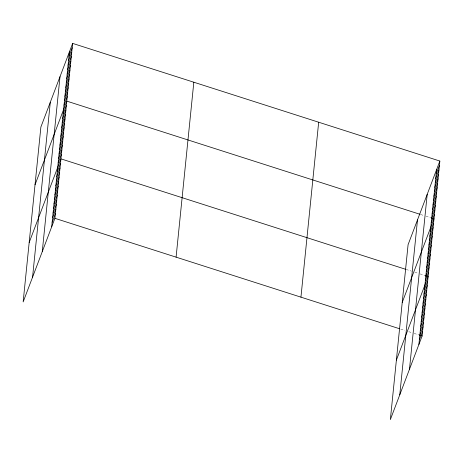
<?xml version="1.0" encoding="UTF-8"?>
<svg xmlns="http://www.w3.org/2000/svg" width="463" height="463" viewBox="0 0 463 463"><rect width="100%" height="100%" fill="white"/><g stroke="black" fill="none" stroke-linecap="round" stroke-linejoin="round"><path stroke-width="0.35" stroke-dasharray="2.31 1.74" d="M420.682 214.508L424.01 215.573M426.006 216.215L430.671 217.708M406.178 269.46L411.503 271.168M414.831 272.238L418.158 273.303M420.155 273.94L424.82 275.433M400.813 329.152L404.807 330.432M408.806 331.711L412.134 332.781M414.13 333.418L418.789 334.911"/><path stroke-width="0.69" d="M32.566 277.169L50.299 102.236M42.266 251.629L59.999 76.696M51.682 226.841L69.415 51.908M72.645 43.395L40.883 127.018L23.15 301.951L54.918 218.328L72.645 43.395L439.85 161.049L422.117 335.982L390.355 419.605L408.082 244.672L439.85 161.049M176.09 257.156L193.823 82.223M300.944 297.153L318.671 122.22M399.772 394.817L417.499 219.884M409.471 369.277L427.199 194.344M418.888 344.489L436.615 169.556M68.964 56.347L72.199 47.839M68.512 60.792L71.748 52.278M68.061 65.231L71.296 56.718M67.615 69.67L70.845 61.162M67.164 74.109L70.393 65.601M66.713 78.554L69.948 70.04M66.261 82.993L69.496 74.479M65.81 87.432L69.045 78.924M65.364 91.877L68.593 83.363M64.913 96.316L68.148 87.802M64.461 100.755L67.696 92.241M64.01 105.194L67.245 96.686M35.032 184.749L66.794 101.125L420.016 214.294M63.113 114.077L66.348 105.564M62.661 118.516L65.896 110.009M62.21 122.955L65.445 114.448M61.764 127.4L64.994 118.887M61.313 131.839L64.542 123.326M60.861 136.278L64.097 127.771M60.41 140.723L63.645 132.21M59.958 145.162L63.194 136.649M59.513 149.601L62.742 141.088M59.061 154.04L62.297 145.532M58.61 158.485L61.845 149.971M58.159 162.924L61.394 154.411M29.181 242.479L60.942 158.855L405.513 269.252M57.25 171.941L60.479 163.427M56.781 176.513L60.016 168.005M56.318 181.091L59.553 172.577M55.855 185.663L59.09 177.155M55.392 190.241L58.627 181.727M54.929 194.813L58.164 186.305M54.466 199.391L57.696 190.878M54.003 203.963L57.233 195.455M53.54 208.541L56.77 200.028M53.071 213.113L56.307 204.605M52.608 217.691L55.844 209.178M52.145 222.269L55.381 213.756M436.169 173.995L439.399 165.488M435.718 178.44L438.947 169.927M435.266 182.879L438.502 174.366M434.815 187.318L438.05 178.811M434.369 191.763L437.599 183.25M433.918 196.202L437.147 187.689M433.466 200.641L436.702 192.128M433.015 205.08L436.25 196.572M432.564 209.525L435.799 201.011M432.118 213.964L435.347 205.45M431.666 218.403L434.902 209.895M431.215 222.848L434.45 214.334M402.231 302.397L433.999 218.773L431.337 217.923M430.318 231.726L433.547 223.212M429.867 236.165L433.096 227.657M429.415 240.61L432.65 232.096M428.964 245.049L432.199 236.535M428.518 249.488L431.748 240.98M428.067 253.927L431.296 245.419M427.615 258.371L430.85 249.858M427.164 262.81L430.399 254.297M426.712 267.249L429.948 258.742M426.267 271.694L429.496 263.181M425.815 276.133L429.051 267.62M425.364 280.572L428.599 272.059M396.38 360.127L428.148 276.504L425.485 275.647M424.449 289.589L427.685 281.076M423.986 294.161L427.222 285.654M423.523 298.739L426.759 290.226M423.06 303.311L426.29 294.804M422.597 307.889L425.827 299.376M422.134 312.467L425.364 303.954M421.666 317.039L424.901 308.526M421.203 321.617L424.438 313.104M420.74 326.189L423.975 317.676M420.277 330.767L423.512 322.254M419.814 335.339L423.049 326.826M419.351 339.917L422.58 331.404M54.918 218.328L399.482 328.724M419.455 335.125L422.117 335.982"/></g></svg>
